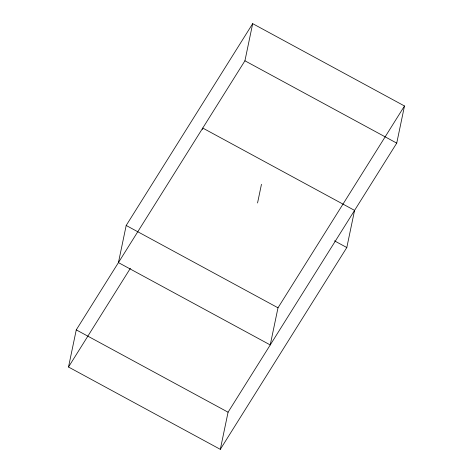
<?xml version="1.0" encoding="UTF-8"?>
<svg xmlns="http://www.w3.org/2000/svg" width="473" height="473" viewBox="0 0 473 473"><rect width="100%" height="100%" fill="white"/><g stroke="black" fill="none" stroke-linecap="round" stroke-linejoin="round"><path stroke-width="0.71" d="M68.508 367.018L76.265 329.876L244.925 60.792L252.683 23.65L404.492 105.982L396.735 143.124L228.075 412.208L220.317 449.35L68.508 367.018L130.382 268.297M252.683 23.65L126.19 225.467L118.433 262.604L270.237 344.935L278 307.799L404.492 105.982M202.462 129.49L202.763 128.065L354.567 210.396L346.81 247.533L220.317 449.35M257.554 202.982L261.463 184.293M244.925 60.792L396.735 143.124M334.482 240.846L346.81 247.533M126.19 225.467L278 307.799M76.265 329.876L228.075 412.208"/></g></svg>
